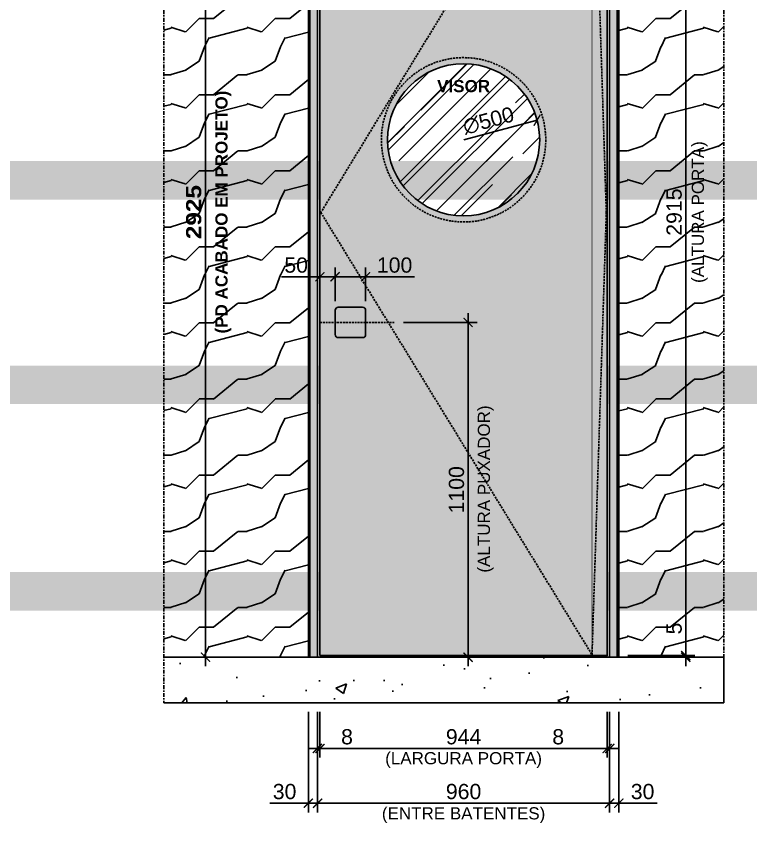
# Model space of a CAD drawing. Header units: millimetres. Extents: x -63251 to 507826, y 5339 to 217512.
# Drawn here: x 119371 to 121784, y 105675 to 108352 of the extents above; entities that cross this region are included whole.
import ezdxf
from ezdxf import colors
from ezdxf.entities.mleader import LeaderData, LeaderLine
from ezdxf.math import Vec2, Vec3

# ---------------------------------------------------------------- set-up
doc = ezdxf.new("R2010")
doc.units = ezdxf.units.MM
doc.header["$PDMODE"] = 3
doc.linetypes.add('TRAÇO 1-1', pattern=[9.525, 6.35, -3.175])
doc.linetypes.add('TRAÇO E PONTO 1-1', pattern=[25.4, 12.7, -6.35, 0, -6.35])
for name, color, linetype in [('COTAS', 9, 'Continuous'), ('FERRAGEM', 3, 'Continuous'), ('HACHURA', 21, 'Continuous'), ('MARCENARIA', 4, 'Continuous'), ('MARCENARIA . M', 4, 'Continuous'), ('PAREDE', 94, 'Continuous'), ('PILAR-HATCH-SOLID', 7, 'Continuous'), ('PROJEÇÃO', 8, 'Continuous'), ('TEXTO', 105, 'Continuous'), ('TEXTO TRAÇO PONTO', 105, 'TRAÇO E PONTO 1-1')]:
    doc.layers.add(name, color=color, linetype=linetype)
doc.styles.add('1-1', font='arial.ttf', dxfattribs={"height": 0.2})
doc.styles.add('MEDIDA OFICIAL', font='ariblk.ttf')
doc.styles.add('PADRÃO', font='arial.ttf')
doc.dimstyles.new('1-20', dxfattribs={"dimscale": 20, "dimtxt": 2.5, "dimasz": 1.5, "dimexe": 1.5, "dimexo": 1.5, "dimtad": 1, "dimtxsty": 'PADRÃO', "dimblk": 'ARCHTICK', "dimcen": 2.5, "dimdle": 1.5, "dimclrd": 9, "dimclre": 9, "dimclrt": 6, "dimadec": 0, "dimazin": 0, "dimtfac": 1, "dimtmove": 0, "dimatfit": 3, "dimfxl": 1.25, "dimlwd": -1, "dimlwe": -1, "dimarcsym": 0})
doc.dimstyles.new('Med. Ofic.1-20', dxfattribs={"dimscale": 20, "dimtxt": 2.5, "dimasz": 1.5, "dimexe": 1.5, "dimexo": 1.5, "dimtad": 1, "dimtxsty": 'MEDIDA OFICIAL', "dimblk": 'ARCHTICK', "dimcen": 2.5, "dimdle": 1.5, "dimclrd": 9, "dimclre": 9, "dimclrt": 10, "dimadec": 0, "dimazin": 0, "dimtfac": 1, "dimtmove": 0, "dimatfit": 3, "dimfxl": 1.25, "dimlwd": -1, "dimlwe": -1, "dimarcsym": 0})

# ---------------------------------------------------------------- blocks, each defined once
blk = doc.blocks.new('_ArchTick')
at = {"color": 0, "linetype": 'ByBlock', "const_width": 0.15}
blk.add_lwpolyline([(-0.5, -0.5), (0.5, 0.5)], dxfattribs=at)
blk = doc.blocks.new('*D1389')
at = {"layer": 'COTAS', "color": 9, "linetype": 'Continuous', "ltscale": 0.4, "transparency": 16777216}
blk.add_line((119992.8, 106215.7), (119992.8, 109200.7), dxfattribs=at)
at = {"layer": 'COTAS', "color": 9, "ltscale": 0.4, "transparency": 16777216}
for p, q in [((120142.8, 109170.7), (119962.8, 109170.7)), ((120142.8, 106245.7), (119962.8, 106245.7))]:
    blk.add_line(p, q, dxfattribs=at)
at = {"layer": 'Defpoints', "color": 0, "ltscale": 0.4, "transparency": 16777216}
for p in [(119992.8, 109170.7), (120172.8, 109170.7), (120172.8, 106245.7)]:
    blk.add_point(p, dxfattribs=at)
at = {"layer": 'COTAS', "color": 9, "ltscale": 0.4, "transparency": 16777216, "xscale": 30, "yscale": 30, "zscale": 30}
for p, rotation in [((119992.8, 109170.7), 90), ((119992.8, 106245.7), 270)]:
    blk.add_blockref('_ArchTick', p, dxfattribs=dict(at, rotation=rotation))
at = {"layer": 'COTAS', "color": 10, "ltscale": 0.4, "transparency": 16777216, "insert": (119954.4, 107708.2), "char_height": 50, "attachment_point": 5, "rotation": 90, "style": 'MEDIDA OFICIAL'}
blk.add_mtext('2925', dxfattribs=at)
blk = doc.blocks.new('*D1390')
at = {"layer": 'Defpoints', "color": 0, "transparency": 16777216}
for p in [(120368.9, 106095.7), (121312.9, 106095.7), (120368.9, 105945.7)]:
    blk.add_point(p, dxfattribs=at)
at = {"layer": 'PAREDE', "color": 9, "transparency": 16777216}
for p, q in [((120368.9, 106065.7), (120368.9, 105915.7)), ((121312.9, 106065.7), (121312.9, 105915.7)), ((121342.9, 105945.7), (120338.9, 105945.7))]:
    blk.add_line(p, q, dxfattribs=at)
at = {"layer": 'PAREDE', "color": 9, "transparency": 16777216, "xscale": 30, "yscale": 30, "zscale": 30, "rotation": 180}
blk.add_blockref('_ArchTick', (120368.9, 105945.7), dxfattribs=at)
at = {"layer": 'PAREDE', "color": 9, "transparency": 16777216, "xscale": 30, "yscale": 30, "zscale": 30}
blk.add_blockref('_ArchTick', (121312.9, 105945.7), dxfattribs=at)
at = {"layer": 'PAREDE', "color": 6, "transparency": 16777216, "insert": (120840.9, 105983.8), "char_height": 50, "attachment_point": 5, "style": 'PADRÃO'}
blk.add_mtext('944', dxfattribs=at)
blk = doc.blocks.new('*D1391')
at = {"layer": 'Defpoints', "color": 0, "transparency": 16777216}
for p in [(120360.9, 106095.7), (120368.9, 106095.7), (120368.9, 105945.7)]:
    blk.add_point(p, dxfattribs=at)
at = {"layer": 'PAREDE', "color": 9, "transparency": 16777216}
for p, q in [((120360.9, 106065.7), (120360.9, 105915.7)), ((120368.9, 106065.7), (120368.9, 105915.7)), ((120360.9, 105945.7), (120330.9, 105945.7)), ((120360.9, 105945.7), (120368.9, 105945.7)), ((120368.9, 105945.7), (120486.9, 105945.7))]:
    blk.add_line(p, q, dxfattribs=at)
at = {"layer": 'PAREDE', "color": 9, "transparency": 16777216, "xscale": 30, "yscale": 30, "zscale": 30}
blk.add_blockref('_ArchTick', (120360.9, 105945.7), dxfattribs=at)
at = {"layer": 'PAREDE', "color": 9, "transparency": 16777216, "xscale": 30, "yscale": 30, "zscale": 30, "rotation": 180}
blk.add_blockref('_ArchTick', (120368.9, 105945.7), dxfattribs=at)
at = {"layer": 'PAREDE', "color": 6, "transparency": 16777216, "insert": (120457.9, 105983.8), "char_height": 50, "attachment_point": 5, "style": 'PADRÃO'}
blk.add_mtext('8', dxfattribs=at)
blk = doc.blocks.new('*D1392')
at = {"layer": 'Defpoints', "color": 0, "transparency": 16777216}
for p in [(121312.9, 106095.7), (121320.9, 106095.7), (121312.9, 105945.7)]:
    blk.add_point(p, dxfattribs=at)
at = {"layer": 'PAREDE', "color": 9, "transparency": 16777216}
for p, q in [((121312.9, 106065.7), (121312.9, 105915.7)), ((121320.9, 106065.7), (121320.9, 105915.7)), ((121312.9, 105945.7), (121122.9, 105945.7)), ((121320.9, 105945.7), (121312.9, 105945.7)), ((121320.9, 105945.7), (121350.9, 105945.7))]:
    blk.add_line(p, q, dxfattribs=at)
at = {"layer": 'PAREDE', "color": 9, "transparency": 16777216, "xscale": 30, "yscale": 30, "zscale": 30}
blk.add_blockref('_ArchTick', (121312.9, 105945.7), dxfattribs=at)
at = {"layer": 'PAREDE', "color": 9, "transparency": 16777216, "xscale": 30, "yscale": 30, "zscale": 30, "rotation": 180}
blk.add_blockref('_ArchTick', (121320.9, 105945.7), dxfattribs=at)
at = {"layer": 'PAREDE', "color": 6, "transparency": 16777216, "insert": (121151.8, 105983.8), "char_height": 50, "attachment_point": 5, "style": 'PADRÃO'}
blk.add_mtext('8', dxfattribs=at)
blk = doc.blocks.new('*D1393')
at = {"layer": 'Defpoints', "color": 0, "transparency": 16777216}
for p in [(120360.9, 105945.7), (121320.9, 105945.7), (120360.9, 105765.7)]:
    blk.add_point(p, dxfattribs=at)
at = {"layer": 'PAREDE', "color": 9, "transparency": 16777216}
for p, q in [((120360.9, 105915.7), (120360.9, 105735.7)), ((121320.9, 105915.7), (121320.9, 105735.7)), ((121350.9, 105765.7), (120330.9, 105765.7))]:
    blk.add_line(p, q, dxfattribs=at)
at = {"layer": 'PAREDE', "color": 9, "transparency": 16777216, "xscale": 30, "yscale": 30, "zscale": 30, "rotation": 180}
blk.add_blockref('_ArchTick', (120360.9, 105765.7), dxfattribs=at)
at = {"layer": 'PAREDE', "color": 9, "transparency": 16777216, "xscale": 30, "yscale": 30, "zscale": 30}
blk.add_blockref('_ArchTick', (121320.9, 105765.7), dxfattribs=at)
at = {"layer": 'PAREDE', "color": 6, "transparency": 16777216, "insert": (120840.9, 105803.8), "char_height": 50, "attachment_point": 5, "style": 'PADRÃO'}
blk.add_mtext('960', dxfattribs=at)
blk = doc.blocks.new('*D1394')
at = {"layer": 'Defpoints', "color": 0, "transparency": 16777216}
for p in [(120330.9, 106095.7), (120360.9, 106095.7), (120330.9, 105765.7)]:
    blk.add_point(p, dxfattribs=at)
at = {"layer": 'PAREDE', "color": 9, "transparency": 16777216}
for p, q in [((120330.9, 106065.7), (120330.9, 105735.7)), ((120360.9, 106065.7), (120360.9, 105735.7)), ((120330.9, 105765.7), (120204.5, 105765.7)), ((120390.9, 105765.7), (120330.9, 105765.7))]:
    blk.add_line(p, q, dxfattribs=at)
at = {"layer": 'PAREDE', "color": 9, "transparency": 16777216, "xscale": 30, "yscale": 30, "zscale": 30, "rotation": 180}
blk.add_blockref('_ArchTick', (120330.9, 105765.7), dxfattribs=at)
at = {"layer": 'PAREDE', "color": 9, "transparency": 16777216, "xscale": 30, "yscale": 30, "zscale": 30}
blk.add_blockref('_ArchTick', (120360.9, 105765.7), dxfattribs=at)
at = {"layer": 'PAREDE', "color": 6, "transparency": 16777216, "insert": (120252.7, 105803.8), "char_height": 50, "attachment_point": 5, "style": 'PADRÃO'}
blk.add_mtext('30', dxfattribs=at)
blk = doc.blocks.new('*D1395')
at = {"layer": 'Defpoints', "color": 0, "transparency": 16777216}
for p in [(121320.9, 106095.7), (121350.9, 106095.7), (121350.9, 105765.7)]:
    blk.add_point(p, dxfattribs=at)
at = {"layer": 'PAREDE', "color": 9, "transparency": 16777216}
for p, q in [((121320.9, 106065.7), (121320.9, 105735.7)), ((121350.9, 106065.7), (121350.9, 105735.7)), ((121290.9, 105765.7), (121350.9, 105765.7)), ((121350.9, 105765.7), (121477.3, 105765.7))]:
    blk.add_line(p, q, dxfattribs=at)
at = {"layer": 'PAREDE', "color": 9, "transparency": 16777216, "xscale": 30, "yscale": 30, "zscale": 30, "rotation": 180}
blk.add_blockref('_ArchTick', (121320.9, 105765.7), dxfattribs=at)
at = {"layer": 'PAREDE', "color": 9, "transparency": 16777216, "xscale": 30, "yscale": 30, "zscale": 30}
blk.add_blockref('_ArchTick', (121350.9, 105765.7), dxfattribs=at)
at = {"layer": 'PAREDE', "color": 6, "transparency": 16777216, "insert": (121429.1, 105803.8), "char_height": 50, "attachment_point": 5, "style": 'PADRÃO'}
blk.add_mtext('30', dxfattribs=at)
blk = doc.blocks.new('*D1396')
at = {"layer": 'Defpoints', "color": 0, "transparency": 16777216}
for p in [(120613.3, 107345.7), (120855.7, 107345.7), (120710.9, 106245.7)]:
    blk.add_point(p, dxfattribs=at)
at = {"layer": 'PAREDE', "color": 9, "transparency": 16777216}
for p, q in [((120855.7, 106215.7), (120855.7, 107375.7)), ((120643.3, 107345.7), (120885.7, 107345.7)), ((120740.9, 106245.7), (120885.7, 106245.7))]:
    blk.add_line(p, q, dxfattribs=at)
at = {"layer": 'PAREDE', "color": 9, "transparency": 16777216, "xscale": 30, "yscale": 30, "zscale": 30}
for p, rotation in [((120855.7, 107345.7), 90), ((120855.7, 106245.7), 270)]:
    blk.add_blockref('_ArchTick', p, dxfattribs=dict(at, rotation=rotation))
at = {"layer": 'PAREDE', "color": 6, "transparency": 16777216, "insert": (120817.7, 106795.7), "char_height": 50, "attachment_point": 5, "rotation": 90, "style": 'PADRÃO'}
blk.add_mtext('1100', dxfattribs=at)
blk = doc.blocks.new('*D1397')
at = {"layer": 'Defpoints', "color": 0, "transparency": 16777216}
for p in [(120518.9, 107495.7), (120418.9, 107385.7), (120518.9, 107385.7)]:
    blk.add_point(p, dxfattribs=at)
at = {"layer": 'PAREDE', "color": 9, "transparency": 16777216}
for p, q in [((120418.9, 107415.7), (120418.9, 107525.7)), ((120518.9, 107415.7), (120518.9, 107525.7)), ((120388.9, 107495.7), (120518.9, 107495.7)), ((120518.9, 107495.7), (120679.5, 107495.7))]:
    blk.add_line(p, q, dxfattribs=at)
at = {"layer": 'PAREDE', "color": 9, "transparency": 16777216, "xscale": 30, "yscale": 30, "zscale": 30, "rotation": 180}
blk.add_blockref('_ArchTick', (120418.9, 107495.7), dxfattribs=at)
at = {"layer": 'PAREDE', "color": 9, "transparency": 16777216, "xscale": 30, "yscale": 30, "zscale": 30}
blk.add_blockref('_ArchTick', (120518.9, 107495.7), dxfattribs=at)
at = {"layer": 'PAREDE', "color": 6, "transparency": 16777216, "insert": (120614.2, 107533.8), "char_height": 50, "attachment_point": 5, "style": 'PADRÃO'}
blk.add_mtext('100', dxfattribs=at)
blk = doc.blocks.new('*D1398')
at = {"layer": 'Defpoints', "color": 0, "transparency": 16777216}
for p in [(120368.9, 107495.7), (120418.9, 107385.7), (120368.9, 107345.7)]:
    blk.add_point(p, dxfattribs=at)
at = {"layer": 'PAREDE', "color": 9, "transparency": 16777216}
for p, q in [((120368.9, 107375.7), (120368.9, 107525.7)), ((120418.9, 107415.7), (120418.9, 107525.7)), ((120368.9, 107495.7), (120242.5, 107495.7)), ((120448.9, 107495.7), (120368.9, 107495.7))]:
    blk.add_line(p, q, dxfattribs=at)
at = {"layer": 'PAREDE', "color": 9, "transparency": 16777216, "xscale": 30, "yscale": 30, "zscale": 30, "rotation": 180}
blk.add_blockref('_ArchTick', (120368.9, 107495.7), dxfattribs=at)
at = {"layer": 'PAREDE', "color": 9, "transparency": 16777216, "xscale": 30, "yscale": 30, "zscale": 30}
blk.add_blockref('_ArchTick', (120418.9, 107495.7), dxfattribs=at)
at = {"layer": 'PAREDE', "color": 6, "transparency": 16777216, "insert": (120290.7, 107533.8), "char_height": 50, "attachment_point": 5, "style": 'PADRÃO'}
blk.add_mtext('50', dxfattribs=at)
blk = doc.blocks.new('*D1400')
at = {"layer": 'Defpoints', "color": 0, "transparency": 16777216}
for p in [(121350.9, 109165.7), (121570.9, 109165.7), (121350.9, 106250.7)]:
    blk.add_point(p, dxfattribs=at)
at = {"layer": 'MARCENARIA . M', "color": 9, "transparency": 16777216}
for p, q in [((121570.9, 106220.7), (121570.9, 109195.7)), ((121380.9, 109165.7), (121600.9, 109165.7)), ((121380.9, 106250.7), (121600.9, 106250.7))]:
    blk.add_line(p, q, dxfattribs=at)
at = {"layer": 'MARCENARIA . M', "color": 9, "transparency": 16777216, "xscale": 30, "yscale": 30, "zscale": 30}
for p, rotation in [((121570.9, 109165.7), 90), ((121570.9, 106250.7), 270)]:
    blk.add_blockref('_ArchTick', p, dxfattribs=dict(at, rotation=rotation))
at = {"layer": 'MARCENARIA . M', "color": 6, "transparency": 16777216, "insert": (121532.9, 107708.2), "char_height": 50, "attachment_point": 5, "rotation": 90, "style": 'PADRÃO'}
blk.add_mtext('2915', dxfattribs=at)
blk = doc.blocks.new('*D1402')
at = {"layer": 'Defpoints', "color": 0, "transparency": 16777216}
for p in [(121350.9, 106250.7), (121570.9, 106250.7), (121350.9, 106245.7)]:
    blk.add_point(p, dxfattribs=at)
at = {"layer": 'MARCENARIA . M', "color": 9, "transparency": 16777216}
for p, q in [((121570.9, 106250.7), (121570.9, 106368.9)), ((121380.9, 106250.7), (121600.9, 106250.7)), ((121570.9, 106245.7), (121570.9, 106250.7)), ((121380.9, 106245.7), (121600.9, 106245.7)), ((121570.9, 106245.7), (121570.9, 106215.7))]:
    blk.add_line(p, q, dxfattribs=at)
at = {"layer": 'MARCENARIA . M', "color": 9, "transparency": 16777216, "xscale": 30, "yscale": 30, "zscale": 30}
for p, rotation in [((121570.9, 106250.7), 270), ((121570.9, 106245.7), 90)]:
    blk.add_blockref('_ArchTick', p, dxfattribs=dict(at, rotation=rotation))
at = {"layer": 'MARCENARIA . M', "color": 6, "transparency": 16777216, "insert": (121533, 106339.8), "char_height": 50, "attachment_point": 5, "rotation": 90, "style": 'PADRÃO'}
blk.add_mtext('5', dxfattribs=at)
blk = doc.blocks.new('*D727')
at = {"layer": 'Defpoints', "color": 0, "transparency": 16777216}
for p in [(121082.5, 108010.2), (120599.4, 107881.2)]:
    blk.add_point(p, dxfattribs=at)
at = {"layer": 'PAREDE', "color": 9, "transparency": 16777216}
blk.add_line((120841.2, 107945.8), (121082.5, 108010.2), dxfattribs=at)
at = {"layer": 'PAREDE', "color": 9, "transparency": 16777216, "xscale": 30, "yscale": 30, "zscale": 30, "rotation": 14.95371894824684}
blk.add_blockref('_ArchTick', (121082.5, 108010.2), dxfattribs=at)
at = {"layer": 'PAREDE', "color": 6, "transparency": 16777216, "insert": (120922.7, 108008.4), "char_height": 50, "attachment_point": 5, "rotation": 14.9537, "style": 'PADRÃO'}
blk.add_mtext('∅500', dxfattribs=at)

msp = doc.modelspace()

# ---------------------------------------------------------------- hatches: boundary and pattern name
at = {"layer": 'HACHURA', "ltscale": 0.3}
h = msp.add_hatch(dxfattribs=at)
h.set_pattern_fill('LEGNO5', color=21, scale=250, angle=90, pattern_type=2)
h.set_pattern_definition([(63.4349, (26988.18, 1e-11), (-250.00033, -249.99979), [33.541, -525.476]), (14.5742, (27003.184, 30), (-6750.00055216, -1749.99822292), [129.156, -12786.4355]), (342.4744, (26878.184, 62.5), (3999.9992282, -1250.0020671), [49.81225, -4931.4025]), (45, (26925.68, 47.5), (7e-14, 250.00008), [63.6395, -289.91375]), (0, (26970.68, 92.5), (250, 250), [47.5, -202.5]), (39.0939, (27018.184, 92.5), (2749.9984775, 2250.0020078), [103.07775, -5050.8045]), (0, (27098.18, 157.5), (250, 250), [30, -220]), (17.5256, (26878.184, 157.5), (-3999.9992282, -1250.0020671), [49.81225, -4931.4025]), (33.6901, (26925.684, 172.5), (-499.99989, -250.000334), [54.08325, -847.3045]), (69.7751, (26970.684, 202.5), (1000.0020839, 2749.9993161), [50.62125, -5011.493])])
h.paths.add_polyline_path([(119855.925, 106245.734), (120330.92, 106245.734), (120330.92, 109170.734), (119855.925, 109170.734)])
h.paths.add_polyline_path([(121350.92, 109170.734), (121350.92, 106245.734), (121695.914, 106245.734), (121695.914, 109170.734)])
at = {"layer": 'HACHURA', "true_color": 0xba9673}
h = msp.add_hatch(color=33, dxfattribs=at)
h.dxf.hatch_style = 1
h.paths.add_polyline_path([(120360.921, 106245.734), (120330.92, 106245.734), (120330.92, 109170.734), (120360.921, 109170.734)])
h = msp.add_hatch(color=33, dxfattribs=at)
h.dxf.hatch_style = 1
edge = h.paths.add_edge_path(flags=16)
edge.add_arc((120841.21, 107945.812), 249.922, 0, 360)
h.paths.add_polyline_path([(121312.92, 109165.734), (120368.92, 109165.734), (120368.92, 106250.734), (121312.92, 106250.734)])
h = msp.add_hatch(color=33, dxfattribs=at)
h.dxf.hatch_style = 1
h.paths.add_polyline_path([(121320.92, 106245.734), (121350.92, 106245.734), (121350.92, 109170.734), (121320.92, 109170.734)])
at = {"layer": 'HACHURA'}
h = msp.add_hatch(dxfattribs=at)
h.set_pattern_fill('AR-CONC', color=21, scale=2)
h.set_pattern_definition([(50, (76741.96, 83543.6), (364.3693, -31.8782), [38.1, -419.1]), (355, (76741.96, 83543.6), (-70.4868, 382.1137), [30.48, -335.2812]), (100.45144, (76772.32, 83540.95), (293.8825, 350.2355), [32.38, -356.1805]), (46.1842, (76741.96, 83645.2), (542.158, -84.0847), [57.15, -628.65]), (96.6356, (76787.14, 83638.2), (474.808, 494.852), [48.57, -534.271]), (351.1842, (76741.96, 83645.2), (474.808, 494.852), [45.72, -502.9195]), (21, (76792.76, 83619.8), (303.2288, -204.5304), [38.1, -419.1]), (326, (76792.76, 83619.8), (123.604, 368.376), [30.48, -335.28]), (71.45144, (76818.03, 83602.76), (426.8328, 163.8455), [32.38, -356.18]), (37.5, (76741.96, 83543.6), (6.1772, 169.11008), [0, -331.216, 0, -340.36, 0, -336.55]), (7.5, (76741.96, 83543.6), (133.6393, 200.36115), [0, -194.056, 0, -323.596, 0, -128.27]), (327.5, (76628.67, 83543.6), (271.1812, -11.4575), [0, -127, 0, -396.24, 0, -525.78]), (317.5, (76577.87, 83543.6), (296.2584, 50.853), [0, -165.1, 0, -263.144, 0, -373.38])])
h.paths.add_polyline_path([(119855.925, 106245.734), (119855.925, 106095.734), (121695.914, 106095.734), (121695.914, 106245.734)])
at = {"layer": 'PILAR-HATCH-SOLID'}
h = msp.add_hatch(dxfattribs=at)
h.set_pattern_fill('AR-RROOF', color=21, scale=4, angle=45)
h.set_pattern_definition([(45, (-7063.56, -491.25), (86.21046, 229.894557), [1524, -203.2, 508, -101.6]), (45, (-7003.93, -359.78), (-167.39197, 23.70788), [304.8, -33.528, 609.6, -76.2]), (45, (-7088.7, -394.26), (325.444482, 421.712827), [812.8, -142.24, 406.4, -101.6])])
edge = h.paths.add_edge_path()
edge.add_arc((120840.92, 107945.734), 250, 0, 360)

# ---------------------------------------------------------------- linework, layer by layer
at = {"layer": 'FERRAGEM', "color": 102, "linetype": 'TRAÇO 1-1', "ltscale": 0.1}
msp.add_lwpolyline([(121232.92, 106245.734), (121292.92, 106245.734), (121292.92, 106248.734), (121232.92, 106248.734)], close=True, dxfattribs=at)
msp.add_lwpolyline([(121253.92, 106250.734), (121253.92, 106248.734), (121271.92, 106248.734), (121271.92, 106250.734)], dxfattribs=at)
at = {"layer": 'MARCENARIA'}
for points in [[(120360.921, 109170.734), (120335.92, 109170.734), (120335.92, 106245.734), (120360.921, 106245.734)], [(121320.92, 109170.734), (121345.92, 109170.734), (121345.92, 106245.734), (121320.92, 106245.734)]]:
    msp.add_lwpolyline(points, close=True, dxfattribs=at)
msp.add_circle((120840.92, 107945.734), 250, dxfattribs=at)
at = {"layer": 'MARCENARIA . M'}
msp.add_lwpolyline([(120368.92, 106250.734), (121312.92, 106250.734), (121312.92, 109165.734), (120368.92, 109165.734)], close=True, dxfattribs=at)
msp.add_lwpolyline([(120508.92, 107295.734), (120428.92, 107295.734, -0.41421356), (120418.92, 107305.734), (120418.92, 107385.734, -0.41421356), (120428.92, 107395.734), (120508.92, 107395.734, -0.41421356), (120518.92, 107385.734), (120518.92, 107305.734, -0.41421356)], format="xyb", close=True, dxfattribs=at)
at = {"layer": 'PAREDE'}
for p, q in [((120330.92, 106245.734), (120330.92, 109170.734)), ((121350.92, 109170.734), (121350.92, 106245.734))]:
    msp.add_line(p, q, dxfattribs=at)
at = {"layer": 'PAREDE', "color": 10, "linetype": 'TRAÇO 1-1'}
msp.add_line((120613.303, 107345.734), (120368.92, 107345.734), dxfattribs=at)
at = {"layer": 'PAREDE'}
msp.add_lwpolyline([(119855.925, 106095.734), (121695.914, 106095.734), (121695.914, 106245.734), (119855.925, 106245.734)], dxfattribs=at)
at = {"layer": 'PROJEÇÃO', "color": 21, "linetype": 'TRAÇO 1-1'}
msp.add_lwpolyline([(121262.92, 109165.734), (120371.92, 107706.734), (121262.92, 106253.734), (121309.92, 107706.734)], close=True, dxfattribs=at)
at = {"layer": 'PROJEÇÃO', "color": 10, "linetype": 'TRAÇO 1-1', "const_width": 3}
msp.add_lwpolyline([(121262.92, 109165.734), (121262.92, 106253.734)], dxfattribs=at)
at = {"layer": 'PROJEÇÃO', "color": 8, "linetype": 'TRAÇO 1-1'}
msp.add_circle((120840.92, 107945.734), 270, dxfattribs=at)
at = {"layer": 'TEXTO TRAÇO PONTO'}
for p, q in [((119855.925, 109595.734), (119855.925, 106095.734)), ((121695.914, 109595.734), (121695.914, 106095.734))]:
    msp.add_line(p, q, dxfattribs=at)

# ---------------------------------------------------------------- texts
at = {"layer": 'COTAS', "color": 6, "char_height": 40, "rotation": 90, "style": 'PADRÃO'}
for s, insert, width, attachment_point in [('{\\fArial|b1|i0|c0|p34;\\C10;(PD ACABADO EM PROJETO)}', (120025.273, 107708.234), 823.04608, 2), ('(ALTURA PORTA)', (121642.763, 107708.234), 1350, 8), ('(ALTURA PUXADOR)', (120939.71, 106798.234), 1350, 8)]:
    msp.add_mtext(s, dxfattribs=dict(at, insert=insert, width=width, attachment_point=attachment_point))
at = {"layer": 'COTAS', "color": 6, "char_height": 40, "width": 1348, "attachment_point": 2, "style": 'PADRÃO'}
for s, insert in [('(LARGURA PORTA)', (120840.92, 105933.642)), ('(ENTRE BATENTES)', (120840.92, 105752.567))]:
    msp.add_mtext(s, dxfattribs=dict(at, insert=insert))
at = {"layer": 'TEXTO', "insert": (120840.92, 108142.227), "char_height": 40, "width": 593.31214, "attachment_point": 2, "style": 'PADRÃO'}
msp.add_mtext('\\pxqc;{\\fArial|b1|i0|c0|p34;\\C8;VISOR}', dxfattribs=at)

# ---------------------------------------------------------------- dimensions: what is measured, and where the dimension line sits
at = {"layer": 'COTAS', "color": 7, "ltscale": 0.4, "true_color": 0xededed}
dim = msp.add_linear_dim(base=(119992.783, 109170.734), p1=(120172.783, 106245.734), p2=(120172.783, 109170.734), angle=90, dimstyle='Med. Ofic.1-20', dxfattribs=at)
dim.commit()
dim.dimension.update_dxf_attribs({"geometry": '*D1389', "text_midpoint": (119954.431, 107708.234)})
at = {"layer": 'MARCENARIA . M', "color": 2}
for base, p1, p2, picture, middle in [((121570.92, 109165.734), (121350.92, 106250.734), (121350.92, 109165.734), '*D1400', (121532.891, 107708.234)), ((121570.92, 106250.734), (121350.92, 106245.734), (121350.92, 106250.734), '*D1402', (121532.993, 106339.81))]:
    dim = msp.add_linear_dim(base=base, p1=p1, p2=p2, angle=90, dimstyle='1-20', dxfattribs=at)
    dim.commit()
    dim.dimension.update_dxf_attribs({"geometry": picture, "text_midpoint": middle})
at = {"layer": 'PAREDE', "color": 2}
dim = msp.add_diameter_dim_2p(p1=(120599.386, 107881.225), p2=(121082.454, 108010.244), dimstyle='1-20', dxfattribs=at)
dim.commit()
dim.dimension.update_dxf_attribs({"geometry": '*D727', "text_midpoint": (120932.848, 107970.287), "dimtype": 163})
for base, p2, picture, middle in [((120368.92, 107495.734), (120368.92, 107345.734), '*D1398', (120290.694, 107533.763)), ((120518.92, 107495.734), (120518.92, 107385.734), '*D1397', (120614.217, 107533.763))]:
    dim = msp.add_linear_dim(base=base, p1=(120418.92, 107385.734), p2=p2, angle=180, dimstyle='1-20', dxfattribs=at)
    dim.commit()
    dim.dimension.update_dxf_attribs({"geometry": picture, "text_midpoint": middle})
at = {"layer": 'PAREDE', "color": 6}
for base, p1, p2, angle, picture, middle in [((120855.706, 107345.734), (120710.885, 106245.734), (120613.303, 107345.734), 90, '*D1396', (120817.677, 106795.734)), ((120330.92, 105765.734), (120360.921, 106095.734), (120330.92, 106095.734), 180, '*D1394', (120252.711, 105803.78)), ((120368.92, 105945.734), (120360.921, 106095.734), (120368.92, 106095.734), 180, '*D1391', (120457.894, 105983.763)), ((120368.92, 105945.734), (121312.92, 106095.734), (120368.92, 106095.734), 180, '*D1390', (120840.92, 105983.763)), ((120360.921, 105765.734), (121320.92, 105945.734), (120360.921, 105945.734), 180, '*D1393', (120840.92, 105803.763))]:
    dim = msp.add_linear_dim(base=base, p1=p1, p2=p2, angle=angle, dimstyle='1-20', dxfattribs=at)
    dim.commit()
    dim.dimension.update_dxf_attribs({"geometry": picture, "text_midpoint": middle})
dim = msp.add_linear_dim(base=(121312.92, 105945.734), p1=(121320.92, 106095.734), p2=(121312.92, 106095.734), angle=180, dimstyle='1-20', dxfattribs=at)
dim.commit()
dim.dimension.update_dxf_attribs({"geometry": '*D1392', "text_midpoint": (121151.844, 105945.734), "dimtype": 160})
dim = msp.add_linear_dim(base=(121350.92, 105765.734), p1=(121320.92, 106095.734), p2=(121350.92, 106095.734), dimstyle='1-20', dxfattribs=at)
dim.commit()
dim.dimension.update_dxf_attribs({"geometry": '*D1395', "text_midpoint": (121429.129, 105803.78)})

# ---------------------------------------------------------------- leaders
at = {"layer": 'COTAS'}
ml = msp.add_multileader_mtext('Standard', dxfattribs=at)
ml.set_content('VISOR COM {\\fArial|b1|i0|c0|p34;\\C10;VIDRO TEMPERADO \\C105;INCOLOR 4MM EXTRA CLEAN}', color=105, style='1-1')
ml.set_leader_properties(color=256, linetype='ByLayer', lineweight=-1)
ml.build(insert=Vec2(0, 0))
ml.multileader.update_dxf_attribs({"text_left_attachment_type": 2, "text_right_attachment_type": 2, "dogleg_length": 0.36, "arrow_head_size": 20, "scale": 200})
ctx = ml.context
ctx.base_point, ctx.scale, ctx.char_height, ctx.arrow_head_size, ctx.landing_gap_size, ctx.plane_origin = Vec3(116610.875, 108218.59), 200, 40, 20, 40, Vec3(117710.235, 107904.422)
ctx.left_attachment, ctx.right_attachment, ctx.text_align_type = 2, 2, 1
notes = []
notes.append((ctx, [(0, (1, 1, 0), (117478.101, 108218.59), (-1, 0), 158.522, [(0, [(118164.624, 108148.338)], 0, [])])]))
ctx.mtext.insert, ctx.mtext.width, ctx.mtext.alignment, ctx.mtext.flow_direction = Vec3(116965.227, 108306.635), 666.65187, 2, 5
for ctx, leaders in notes:
    for number, flags, end, landing, length, lines in leaders:
        leader = LeaderData()
        leader.index, (leader.has_last_leader_line, leader.has_dogleg_vector, leader.attachment_direction) = number, flags
        leader.last_leader_point, leader.dogleg_vector, leader.dogleg_length = Vec3(end), Vec3(landing), length
        for number, points, colour, breaks in lines:
            line = LeaderLine()
            line.index, line.vertices, line.color, line.breaks = number, Vec3.list(points), colors.encode_raw_color(colour), breaks
            leader.lines.append(line)
        ctx.leaders.append(leader)

# ---------------------------------------------------------------- next in the draw order: leaders
ml = msp.add_multileader_mtext('Standard', dxfattribs=at)
ml.set_content('{\\fArial|b1|i0|c0|p34;\\C10;ATENÇÃO PARKET!\\P}PAINÉIS E PORTA RIPADOS EM {\\fArial|b1|i0|c0|p34;CABREUVA BRANCA PREMIUM 18*5+5*900 À 2200mm}', color=105, style='1-1')
ml.set_leader_properties(color=256, linetype='ByLayer', lineweight=-1)
ml.build(insert=Vec2(0, 0))
ml.multileader.update_dxf_attribs({"text_left_attachment_type": 2, "text_right_attachment_type": 2, "dogleg_length": 0.36, "arrow_head_size": 15, "scale": 200})
ctx = ml.context
ctx.base_point, ctx.scale, ctx.char_height, ctx.arrow_head_size, ctx.landing_gap_size, ctx.plane_origin = Vec3(154614.805, 108607.165), 200, 40, 15, 10, Vec3(155324.415, 108224.336)
ctx.left_attachment, ctx.right_attachment, ctx.text_align_type = 2, 2, 2
notes = []
notes.append((ctx, [(0, (1, 1, 0), (155626.214, 108607.165), (-1, 0), 144.288, [(1, [(155626.214, 107329.676), (156629.431, 107329.675)], 0, [])])]))
ctx.mtext.insert, ctx.mtext.rotation, ctx.mtext.width, ctx.mtext.alignment, ctx.mtext.flow_direction = Vec3(155471.926, 108742.718), 6.28318531, 858.66662, 3, 5
ctx.mtext.has_bg_fill, ctx.mtext.bg_color, ctx.mtext.bg_scale_factor, ctx.mtext.bg_transparency, ctx.mtext.use_window_bg_color = 1, -1023410095, 1.25, 0, 0
ml = msp.add_multileader_mtext('Standard', dxfattribs=at)
ml.set_content('{\\fArial|b1|i0|c0|p34;\\C10;ATENÇÃO PARKET!\\P}SHAFT COM FECHADURA TETRA PADO COM CHAVE PARKET', color=105, style='1-1')
ml.set_leader_properties(color=256, linetype='ByLayer', lineweight=-1)
ml.build(insert=Vec2(0, 0))
ml.multileader.update_dxf_attribs({"text_left_attachment_type": 2, "text_right_attachment_type": 2, "dogleg_length": 0.36, "arrow_head_size": 15, "scale": 200})
ctx = ml.context
ctx.base_point, ctx.scale, ctx.char_height, ctx.arrow_head_size, ctx.landing_gap_size, ctx.plane_origin = Vec3(178014.533, 106968.078, 0), 200, 40, 15, 10, Vec3(178118.922, 106712.591, 0)
ctx.left_attachment, ctx.right_attachment, ctx.text_align_type = 2, 2, 2
notes.append((ctx, [(0, (1, 1, 0), (178447.767, 106968.078, 0), (-1, 0), 60, [(0, [(178497.767, 106855.646, 0)], 0, [])])]))
ctx.mtext.insert, ctx.mtext.rotation, ctx.mtext.width, ctx.mtext.alignment, ctx.mtext.flow_direction = Vec3(178377.767, 107194.067, 0), 6.28318531, 363.38051, 3, 5
ctx.mtext.has_bg_fill, ctx.mtext.bg_color, ctx.mtext.bg_scale_factor, ctx.mtext.bg_transparency, ctx.mtext.use_window_bg_color = 1, -1023410145, 1.25, 0, 0
ml = msp.add_multileader_mtext('Standard', dxfattribs=at)
ml.set_content('{\\fArial|b1|i0|c0|p34;\\C10;ATENÇÃO PARKET!\\P}PAINÉIS RIPADOS EM {\\fArial|b1|i0|c0|p34;CABREUVA BRANCA PREMIUM 18*5+5*900 À 2200mm}', color=105, style='1-1')
ml.set_leader_properties(color=256, linetype='ByLayer', lineweight=-1)
ml.build(insert=Vec2(0, 0))
ml.multileader.update_dxf_attribs({"text_left_attachment_type": 2, "text_right_attachment_type": 2, "dogleg_length": 0.36, "arrow_head_size": 15, "scale": 200})
ctx = ml.context
ctx.base_point, ctx.scale, ctx.char_height, ctx.arrow_head_size, ctx.landing_gap_size, ctx.plane_origin = Vec3(153743.103, 106379.695), 200, 40, 15, 10, Vec3(153629.766, 106144.891)
ctx.left_attachment, ctx.right_attachment, ctx.text_align_type = 2, 2, 2
notes.append((ctx, [(0, (1, 1, 0), (154754.512, 106379.695), (-1, 0), 144.288, [(0, [(155549.301, 105905.676), (154754.512, 105320.968)], 0, [])])]))
ctx.mtext.insert, ctx.mtext.rotation, ctx.mtext.width, ctx.mtext.alignment, ctx.mtext.flow_direction = Vec3(154600.224, 106515.248), 6.28318531, 858.66662, 3, 5
ctx.mtext.has_bg_fill, ctx.mtext.bg_color, ctx.mtext.bg_scale_factor, ctx.mtext.bg_transparency, ctx.mtext.use_window_bg_color = 1, -1023410095, 1.25, 0, 0
for ctx, leaders in notes:
    for number, flags, end, landing, length, lines in leaders:
        leader = LeaderData()
        leader.index, (leader.has_last_leader_line, leader.has_dogleg_vector, leader.attachment_direction) = number, flags
        leader.last_leader_point, leader.dogleg_vector, leader.dogleg_length = Vec3(end), Vec3(landing), length
        for number, points, colour, breaks in lines:
            line = LeaderLine()
            line.index, line.vertices, line.color, line.breaks = number, Vec3.list(points), colors.encode_raw_color(colour), breaks
            leader.lines.append(line)
        ctx.leaders.append(leader)

# ---------------------------------------------------------------- next in the draw order: leaders
ml = msp.add_multileader_mtext('Standard', dxfattribs=at)
ml.set_content('{\\fArial|b1|i0|c0|p34;\\C10;ATENÇÃO PARKET!\\P}PAINÉIS E PORTA RIPADOS EM {\\fArial|b1|i0|c0|p34;CABREUVA BRANCA PREMIUM 18*5+5*900 À 2200mm}', color=105, style='1-1')
ml.set_leader_properties(color=256, linetype='ByLayer', lineweight=-1)
ml.build(insert=Vec2(0, 0))
ml.multileader.update_dxf_attribs({"text_left_attachment_type": 2, "text_right_attachment_type": 2, "dogleg_length": 0.36, "arrow_head_size": 15, "scale": 200})
ctx = ml.context
ctx.base_point, ctx.scale, ctx.char_height, ctx.arrow_head_size, ctx.landing_gap_size, ctx.plane_origin = Vec3(239512.606, 107730.417), 200, 40, 15, 10, Vec3(240222.217, 107347.587)
ctx.left_attachment, ctx.right_attachment, ctx.text_align_type = 2, 2, 2
notes = []
notes.append((ctx, [(0, (1, 1, 0), (240524.016, 107730.417), (-1, 0), 144.288, [(1, [(240524.016, 106452.927), (241527.233, 106452.926)], 0, [])])]))
ctx.mtext.insert, ctx.mtext.rotation, ctx.mtext.width, ctx.mtext.alignment, ctx.mtext.flow_direction = Vec3(240369.728, 107865.969), 6.28318531, 858.66662, 3, 5
ctx.mtext.has_bg_fill, ctx.mtext.bg_color, ctx.mtext.bg_scale_factor, ctx.mtext.bg_transparency, ctx.mtext.use_window_bg_color = 1, -1023410095, 1.25, 0, 0
for ctx, leaders in notes:
    for number, flags, end, landing, length, lines in leaders:
        leader = LeaderData()
        leader.index, (leader.has_last_leader_line, leader.has_dogleg_vector, leader.attachment_direction) = number, flags
        leader.last_leader_point, leader.dogleg_vector, leader.dogleg_length = Vec3(end), Vec3(landing), length
        for number, points, colour, breaks in lines:
            line = LeaderLine()
            line.index, line.vertices, line.color, line.breaks = number, Vec3.list(points), colors.encode_raw_color(colour), breaks
            leader.lines.append(line)
        ctx.leaders.append(leader)

doc.saveas('drawing.dxf')
